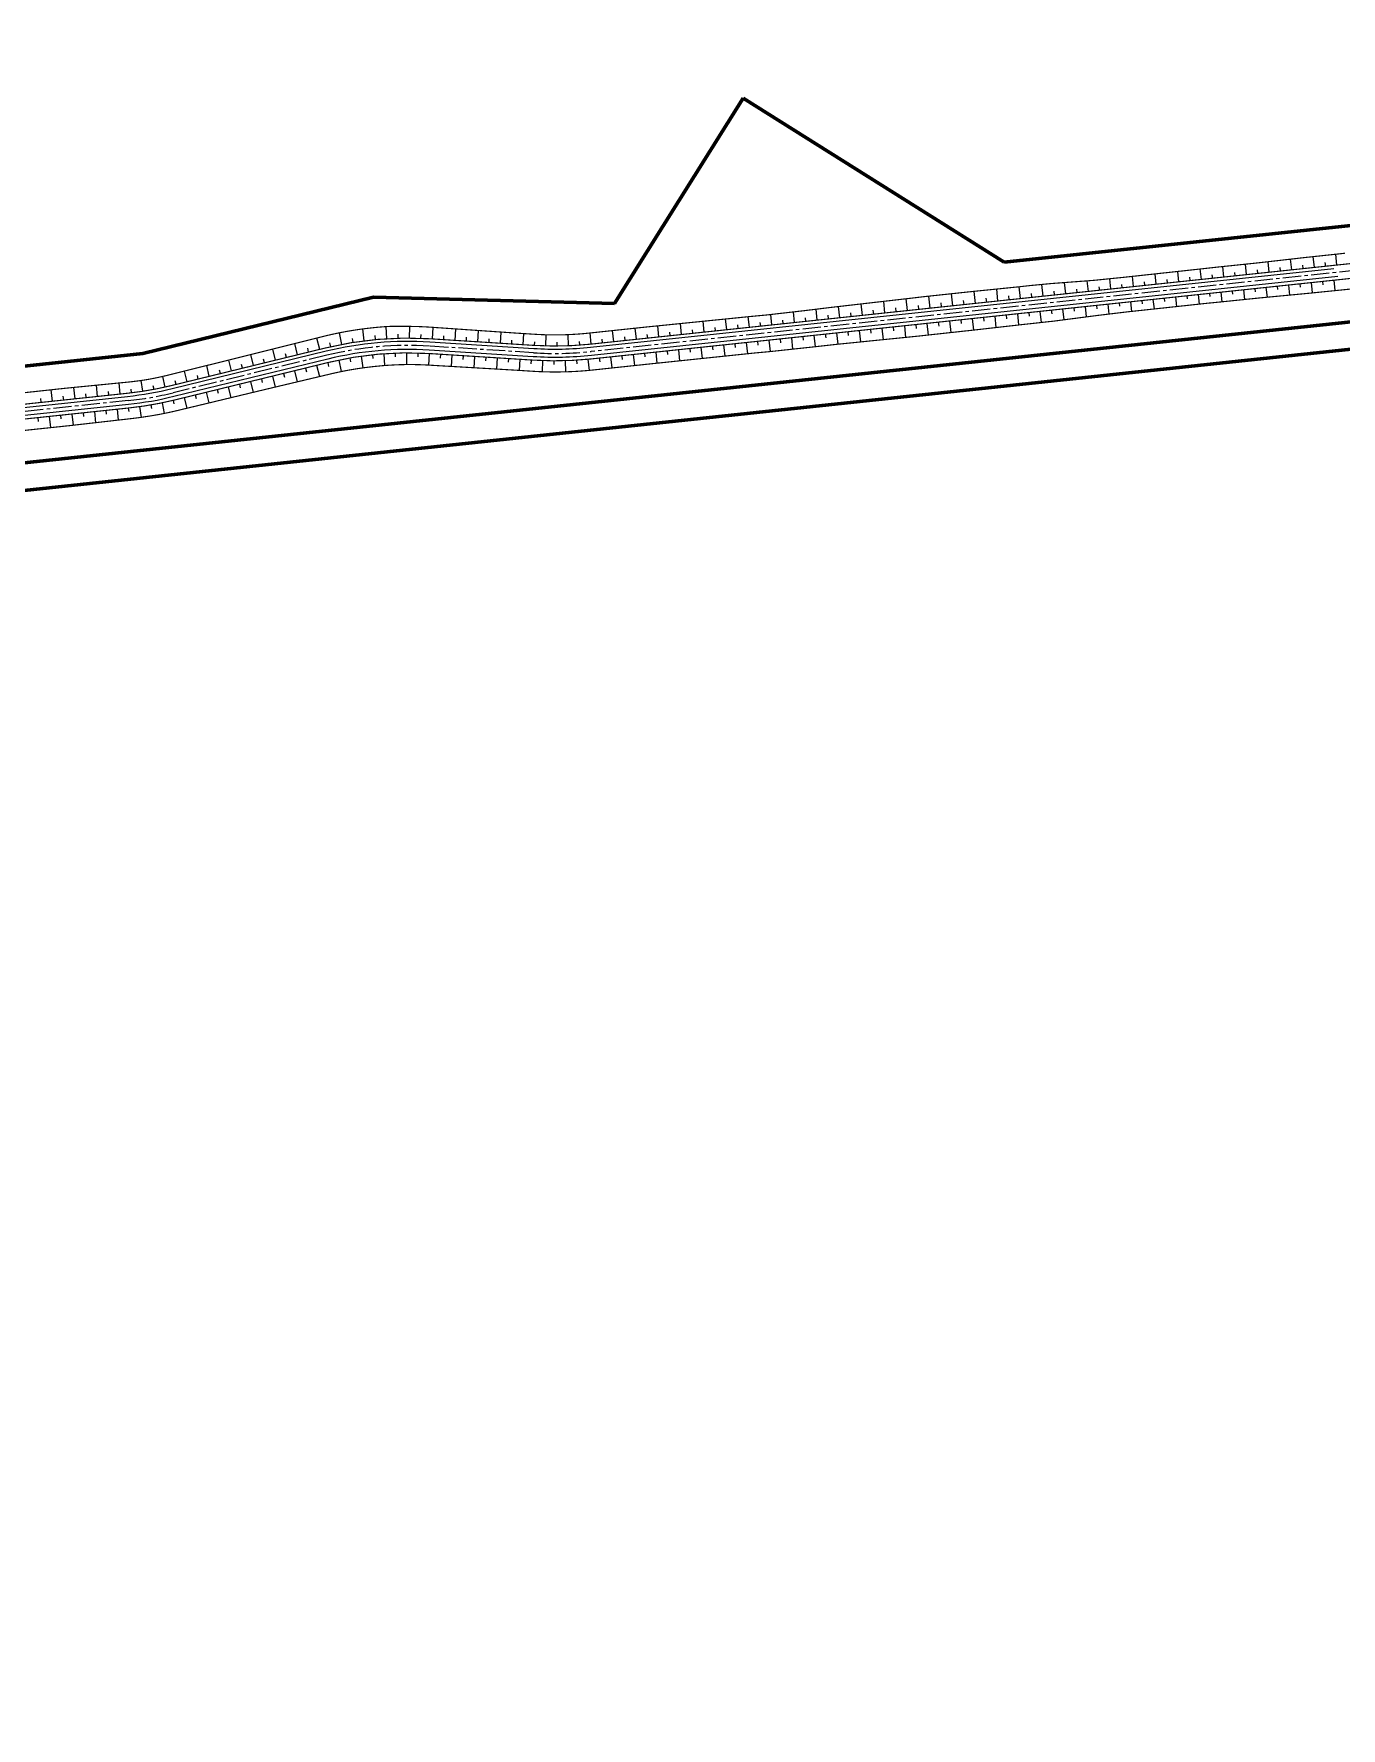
# Model space of a CAD drawing. Extents: x 5370511 to 5386565, y 1010429 to 1053793.
# Drawn here: x 5375432 to 5376008, y 1039320 to 1040065 of the extents above; entities that cross this region are included whole.
import ezdxf

# ---------------------------------------------------------------- set-up
doc = ezdxf.new("R2010")
doc.units = 0
doc.linetypes.add('осевая2', pattern=[12.5, 8, -1.5, 1.5, -1.5])
doc.layers.add('АД_ось', color=7, linetype='CONTINUOUS')
doc.layers.add('АД_откосы', color=7, linetype='CONTINUOUS')
doc.layers.add('ГИП_ТРАССА_ВЛ_6', color=1, linetype='CONTINUOUS', lineweight=25)
doc.layers.add('ГИП_ТРАССА_НЕФТЕПРОВОДА', color=6, linetype='CONTINUOUS', lineweight=25)

# ---------------------------------------------------------------- blocks, each defined once
blk = doc.blocks.new('ад_откосы')
at = {"layer": 'АД_ось', "color": 253, "linetype": 'осевая2'}
blk.add_lwpolyline([(5377900.775, 1040109.122), (5377046.444, 1040380.086, 0.103557), (5376985.281, 1040386.269), (5375889.766, 1040270.121, -0.0423124), (5375864.429, 1040269.587), (5375818.7, 1040272.496, 0.0759127), (5375773.588, 1040268.515), (5375705.831, 1040251.967, -0.0334913), (5375686.057, 1040248.519), (5375342.07, 1040212.048)], format="xyb", dxfattribs=at)
at = {"layer": 'АД_откосы', "color": 253, "const_width": 0.5}
blk.add_lwpolyline([(5377901.757, 1040112.22), (5377047.427, 1040383.184, 0.103557), (5376984.939, 1040389.501), (5375889.423, 1040273.353, -0.0423124), (5375864.635, 1040272.831), (5375818.906, 1040275.739, 0.0759127), (5375772.817, 1040271.672), (5375705.06, 1040255.124, -0.0334913), (5375685.715, 1040251.751), (5375432.202, 1040224.872)], format="xyb", dxfattribs=at)
for points in [[(5376236.531, 1040298.886), (5376205.762, 1040295.774), (5376184.207, 1040293.731), (5376166.491, 1040291.909), (5376160.904, 1040291.368), (5376125.485, 1040287.552), (5376112.685, 1040286.015), (5376093.628, 1040283.532), (5376079.564, 1040281.991), (5376058.664, 1040279.624), (5376037.628, 1040277.338), (5376034.279, 1040276.961), (5375997.115, 1040273.214), (5375988.775, 1040272.279), (5375968.939, 1040270.142), (5375961.589, 1040269.461), (5375914.688, 1040264.563), (5375890.91, 1040262.029), (5375889.518, 1040261.885), (5375888.125, 1040261.753), (5375886.731, 1040261.634), (5375883.809, 1040261.426), (5375882.548, 1040261.354), (5375881.287, 1040261.291), (5375880.025, 1040261.239), (5375878.763, 1040261.196), (5375877.5, 1040261.164), (5375876.237, 1040261.142), (5375874.889, 1040261.128), (5375873.54, 1040261.127), (5375872.192, 1040261.137), (5375870.844, 1040261.158), (5375869.496, 1040261.191), (5375868.148, 1040261.235), (5375866.801, 1040261.291), (5375865.455, 1040261.358), (5375864.109, 1040261.437), (5375856.441, 1040261.928), (5375818.183, 1040264.156), (5375817.071, 1040264.216), (5375815.958, 1040264.268), (5375814.846, 1040264.31), (5375813.733, 1040264.344), (5375812.62, 1040264.369), (5375811.507, 1040264.386), (5375810.394, 1040264.393), (5375809.28, 1040264.392), (5375808.167, 1040264.382), (5375807.054, 1040264.364), (5375804.962, 1040264.309), (5375802.129, 1040264.174), (5375800.851, 1040264.098), (5375799.572, 1040264.011), (5375798.295, 1040263.913), (5375794.972, 1040263.602), (5375794.171, 1040263.515), (5375793.372, 1040263.424), (5375791.514, 1040263.2), (5375790.158, 1040263.027), (5375788.805, 1040262.841), (5375787.453, 1040262.642), (5375785.715, 1040262.371), (5375784.583, 1040262.184), (5375783.453, 1040261.988), (5375782.324, 1040261.782), (5375781.197, 1040261.568), (5375780.071, 1040261.345), (5375778.948, 1040261.112), (5375777.826, 1040260.871), (5375776.706, 1040260.62), (5375775.589, 1040260.361), (5375746.555, 1040253.475), (5375707.675, 1040244.139), (5375706.365, 1040243.831), (5375705.053, 1040243.534), (5375703.738, 1040243.249), (5375702.421, 1040242.974), (5375701.102, 1040242.71), (5375699.78, 1040242.458), (5375698.456, 1040242.217), (5375697.13, 1040241.987), (5375695.803, 1040241.769), (5375694.474, 1040241.561), (5375692.472, 1040241.263), (5375691.238, 1040241.087), (5375690.002, 1040240.92), (5375688.766, 1040240.764), (5375687.734, 1040240.638), (5375685.73, 1040240.408), (5375660.234, 1040237.503), (5375618.758, 1040233.113)], [(5376221.58, 1040313.384), (5376204.094, 1040311.513), (5376183.066, 1040309.122), (5376164.868, 1040307.222), (5376159.289, 1040306.601), (5376123.874, 1040302.75), (5376111.048, 1040301.455), (5376091.881, 1040300.006), (5376083.071, 1040299.165), (5376077.806, 1040298.58), (5376056.878, 1040296.466), (5376035.838, 1040294.219), (5376032.493, 1040293.812), (5375995.384, 1040289.545), (5375983.682, 1040288.116), (5375967.233, 1040286.231), (5375959.884, 1040285.541), (5375912.966, 1040280.798), (5375889.188, 1040278.269), (5375887.93, 1040278.138), (5375886.671, 1040278.019), (5375885.412, 1040277.91), (5375883.979, 1040277.801), (5375882.546, 1040277.706), (5375881.111, 1040277.625), (5375879.906, 1040277.569), (5375878.7, 1040277.523), (5375877.494, 1040277.487), (5375876.287, 1040277.462), (5375875.08, 1040277.446), (5375873.873, 1040277.441), (5375872.667, 1040277.446), (5375871.46, 1040277.461), (5375870.253, 1040277.487), (5375869.046, 1040277.522), (5375867.84, 1040277.568), (5375865.123, 1040277.709), (5375857.476, 1040278.191), (5375819.243, 1040280.826), (5375818.001, 1040280.906), (5375816.757, 1040280.977), (5375815.514, 1040281.038), (5375814.27, 1040281.089), (5375813.026, 1040281.131), (5375811.781, 1040281.162), (5375810.536, 1040281.184), (5375809.292, 1040281.196), (5375808.046, 1040281.198), (5375806.801, 1040281.191), (5375804.459, 1040281.213), (5375802.229, 1040281.202), (5375801.281, 1040281.187), (5375800.45, 1040281.15), (5375799.62, 1040281.108), (5375798.098, 1040280.993), (5375796.576, 1040280.864), (5375795.057, 1040280.721), (5375792.367, 1040280.436), (5375790.301, 1040280.194), (5375789.043, 1040280.029), (5375787.786, 1040279.855), (5375786.53, 1040279.671), (5375785.276, 1040279.477), (5375784.023, 1040279.273), (5375782.772, 1040279.059), (5375781.523, 1040278.836), (5375780.276, 1040278.602), (5375779.03, 1040278.359), (5375777.787, 1040278.105), (5375776.545, 1040277.842), (5375775.306, 1040277.569), (5375774.069, 1040277.286), (5375772.834, 1040276.994), (5375771.602, 1040276.691), (5375742.656, 1040269.437), (5375703.861, 1040259.782), (5375702.712, 1040259.501), (5375701.562, 1040259.23), (5375700.408, 1040258.969), (5375699.253, 1040258.717), (5375698.095, 1040258.475), (5375696.936, 1040258.242), (5375695.775, 1040258.02), (5375694.611, 1040257.806), (5375693.458, 1040257.624), (5375692.303, 1040257.451), (5375691.147, 1040257.288), (5375690.002, 1040257.135), (5375688.857, 1040256.991), (5375687.711, 1040256.857), (5375686.877, 1040256.766), (5375685.949, 1040256.667), (5375684.027, 1040256.476), (5375658.488, 1040253.965), (5375630.365, 1040250.919)]]:
    blk.add_lwpolyline(points, dxfattribs=at)
at = {"layer": 'АД_откосы', "color": 253}
for points, format in [([(5377470.618, 1040240.045, 0.5, 0.5, 0), (5377442.022, 1040249.115, 0.5, 0.5, 0), (5377433.094, 1040254.044, 0.5, 0.5, 0), (5377045.462, 1040376.988, 0.5, 0.5, 0.103557), (5376985.624, 1040383.037, 0.5, 0.5, 0), (5376755.489, 1040358.638, 0.5, 0.5, 0), (5376745.756, 1040355.595, 0.5, 0.5, 0), (5376715.923, 1040352.432, 0.5, 0.5, 0), (5376705.768, 1040353.366, 0.5, 0.5, 0), (5375890.108, 1040266.889, 0.5, 0.5, -0.0423124), (5375864.223, 1040266.344, 0.5, 0.5, 0), (5375818.493, 1040269.253, 0.5, 0.5, 0.0759127), (5375774.359, 1040265.358, 0.5, 0.5, 0), (5375706.603, 1040248.809, 0.5, 0.5, -0.0334913), (5375686.4, 1040245.288, 0.5, 0.5, 0), (5375432.888, 1040218.408, 0, 0, 0)], "xyseb"), ([(5376216.67, 1040306.539), (5375889.581, 1040271.861, -0.0423124), (5375864.54, 1040271.334), (5375818.811, 1040274.242, 0.0759127), (5375773.173, 1040270.215), (5375705.416, 1040253.667, -0.0334913), (5375685.873, 1040250.26), (5375432.36, 1040223.381)], "xyb"), ([(5376218.299, 1040303.192), (5375889.95, 1040268.38, -0.0423124), (5375864.318, 1040267.841), (5375818.589, 1040270.749, 0.0759127), (5375774.003, 1040266.815), (5375706.247, 1040250.267, -0.0334913), (5375686.242, 1040246.779), (5375432.729, 1040219.9)], "xyb")]:
    blk.add_lwpolyline(points, format=format, dxfattribs=at)
for points in [[(5376217.994, 1040308.188), (5376217.49, 1040312.946)], [(5376148.384, 1040300.808), (5376147.901, 1040305.363)], [(5376158.329, 1040301.862), (5376157.843, 1040306.444)], [(5376168.273, 1040302.917), (5376167.784, 1040307.526)], [(5376173.245, 1040303.444), (5376173.083, 1040304.975)], [(5376178.217, 1040303.971), (5376177.73, 1040308.565)], [(5376183.189, 1040304.498), (5376183.026, 1040306.038)], [(5376188.161, 1040305.025), (5376187.671, 1040309.646)], [(5376193.133, 1040305.552), (5376192.967, 1040307.118)], [(5376198.106, 1040306.079), (5376197.607, 1040310.776)], [(5376203.078, 1040306.606), (5376202.91, 1040308.189)], [(5376208.05, 1040307.134), (5376207.546, 1040311.883)], [(5376213.022, 1040307.661), (5376212.854, 1040309.247)], [(5376068.83, 1040292.374), (5376068.274, 1040297.617)], [(5376078.774, 1040293.428), (5376078.223, 1040298.626)], [(5376088.719, 1040294.482), (5376088.17, 1040299.652)], [(5376098.663, 1040295.536), (5376098.139, 1040300.48)], [(5376103.635, 1040296.064), (5376103.471, 1040297.611)], [(5376108.607, 1040296.591), (5376108.115, 1040301.234)], [(5376113.579, 1040297.118), (5376113.419, 1040298.624)], [(5376118.551, 1040297.645), (5376118.072, 1040302.164)], [(5376123.523, 1040298.172), (5376123.364, 1040299.673)], [(5376128.496, 1040298.699), (5376128.019, 1040303.2)], [(5376133.468, 1040299.226), (5376133.308, 1040300.736)], [(5376138.44, 1040299.754), (5376137.96, 1040304.282)], [(5376143.412, 1040300.281), (5376143.251, 1040301.799)], [(5376153.356, 1040301.335), (5376153.194, 1040302.862)], [(5376163.301, 1040302.389), (5376163.138, 1040303.926)], [(5376181.785, 1040297.813), (5376181.937, 1040296.372)], [(5376186.757, 1040298.34), (5376187.215, 1040294.017)], [(5376191.728, 1040298.867), (5376191.885, 1040297.389)], [(5376196.701, 1040299.394), (5376197.171, 1040294.96)], [(5376201.673, 1040299.921), (5376201.833, 1040298.409)], [(5376206.645, 1040300.448), (5376207.126, 1040295.912)], [(5376211.617, 1040300.976), (5376211.779, 1040299.448)], [(5376216.589, 1040301.503), (5376217.075, 1040296.918)], [(5376009.165, 1040286.048), (5376008.632, 1040291.068)], [(5376019.109, 1040287.102), (5376018.567, 1040292.211)], [(5376029.053, 1040288.156), (5376028.502, 1040293.353)], [(5376034.025, 1040288.683), (5376033.838, 1040290.445)], [(5376038.997, 1040289.211), (5376038.437, 1040294.496)], [(5376043.969, 1040289.738), (5376043.782, 1040291.502)], [(5376048.941, 1040290.265), (5376048.38, 1040295.558)], [(5376053.914, 1040290.792), (5376053.727, 1040292.556)], [(5376058.886, 1040291.319), (5376058.325, 1040296.612)], [(5376063.858, 1040291.846), (5376063.672, 1040293.594)], [(5376073.802, 1040292.901), (5376073.619, 1040294.633)], [(5376083.747, 1040293.955), (5376083.564, 1040295.678)], [(5376093.691, 1040295.009), (5376093.516, 1040296.657)], [(5376112.175, 1040290.432), (5376112.329, 1040288.981)], [(5376117.146, 1040290.96), (5376117.608, 1040286.606)], [(5376122.119, 1040291.487), (5376122.269, 1040290.073)], [(5376127.091, 1040292.014), (5376127.54, 1040287.773)], [(5376132.063, 1040292.541), (5376132.212, 1040291.133)], [(5376137.035, 1040293.068), (5376137.483, 1040288.845)], [(5376142.007, 1040293.595), (5376142.156, 1040292.193)], [(5376146.979, 1040294.123), (5376147.425, 1040289.916)], [(5376151.952, 1040294.65), (5376152.1, 1040293.253)], [(5376156.924, 1040295.177), (5376157.368, 1040290.987)], [(5376161.896, 1040295.704), (5376162.046, 1040294.292)], [(5376166.868, 1040296.231), (5376167.317, 1040291.994)], [(5376171.84, 1040296.758), (5376171.991, 1040295.336)], [(5376176.812, 1040297.285), (5376177.265, 1040293.018)], [(5375939.555, 1040278.668), (5375939.049, 1040283.435)], [(5375949.499, 1040279.722), (5375948.999, 1040284.441)], [(5375959.443, 1040280.776), (5375958.948, 1040285.447)], [(5375964.415, 1040281.303), (5375964.253, 1040282.834)], [(5375969.387, 1040281.831), (5375968.9, 1040286.422)], [(5375974.359, 1040282.358), (5375974.194, 1040283.916)], [(5375979.332, 1040282.885), (5375978.836, 1040287.56)], [(5375984.304, 1040283.412), (5375984.134, 1040285.011)], [(5375989.276, 1040283.939), (5375988.767, 1040288.737)], [(5375994.248, 1040284.466), (5375994.074, 1040286.111)], [(5375999.22, 1040284.993), (5375998.697, 1040289.926)], [(5376004.192, 1040285.521), (5376004.015, 1040287.194)], [(5376014.137, 1040286.575), (5376013.956, 1040288.278)], [(5376024.081, 1040287.629), (5376023.897, 1040289.361)], [(5376042.565, 1040283.052), (5376042.745, 1040281.35)], [(5376047.537, 1040283.58), (5376048.078, 1040278.474)], [(5376052.509, 1040284.107), (5376052.688, 1040282.413)], [(5376057.481, 1040284.634), (5376058.019, 1040279.554)], [(5376062.453, 1040285.161), (5376062.63, 1040283.491)], [(5376067.425, 1040285.688), (5376067.956, 1040280.677)], [(5376072.397, 1040286.215), (5376072.572, 1040284.569)], [(5376077.37, 1040286.742), (5376077.894, 1040281.802)], [(5376082.342, 1040287.27), (5376082.515, 1040285.637)], [(5376087.314, 1040287.797), (5376087.833, 1040282.897)], [(5376092.286, 1040288.324), (5376092.455, 1040286.731)], [(5376097.258, 1040288.851), (5376097.765, 1040284.071)], [(5376102.23, 1040289.378), (5376102.391, 1040287.864)], [(5376107.203, 1040289.905), (5376107.684, 1040285.363)], [(5375770.373, 1040271.075), (5375769.151, 1040276.077)], [(5375780.128, 1040273.269), (5375779.142, 1040278.381)], [(5375785.052, 1040274.136), (5375784.776, 1040275.87)], [(5375790.002, 1040274.842), (5375789.343, 1040280.069)], [(5375794.972, 1040275.387), (5375794.807, 1040277.162)], [(5375799.957, 1040275.769), (5375799.635, 1040281.109)], [(5375804.952, 1040275.988), (5375804.905, 1040277.703)], [(5375809.952, 1040276.045), (5375809.977, 1040281.19)], [(5375814.95, 1040275.939), (5375815.014, 1040277.635)], [(5375819.943, 1040275.673), (5375820.266, 1040280.755)], [(5375824.933, 1040275.356), (5375825.04, 1040277.033)], [(5375829.923, 1040275.039), (5375830.243, 1040280.068)], [(5375834.913, 1040274.721), (5375835.018, 1040276.38)], [(5375839.902, 1040274.404), (5375840.219, 1040279.38)], [(5375844.893, 1040274.086), (5375844.997, 1040275.728)], [(5375849.882, 1040273.769), (5375850.195, 1040278.693)], [(5375859.862, 1040273.134), (5375860.173, 1040278.021)], [(5375869.865, 1040272.593), (5375870, 1040277.493)], [(5375879.862, 1040272.655), (5375879.666, 1040277.559)], [(5375889.833, 1040273.396), (5375889.315, 1040278.283)], [(5375894.805, 1040273.923), (5375894.632, 1040275.553)], [(5375899.777, 1040274.45), (5375899.259, 1040279.34)], [(5375904.75, 1040274.978), (5375904.577, 1040276.609)], [(5375909.722, 1040275.505), (5375909.203, 1040280.398)], [(5375914.694, 1040276.032), (5375914.522, 1040277.653)], [(5375919.666, 1040276.559), (5375919.15, 1040281.423)], [(5375924.638, 1040277.086), (5375924.468, 1040278.691)], [(5375929.61, 1040277.613), (5375929.1, 1040282.429)], [(5375934.583, 1040278.14), (5375934.414, 1040279.73)], [(5375944.527, 1040279.195), (5375944.36, 1040280.768)], [(5375954.471, 1040280.249), (5375954.306, 1040281.806)], [(5375967.983, 1040275.145), (5375968.517, 1040270.103)], [(5375972.955, 1040275.672), (5375973.133, 1040273.995)], [(5375977.927, 1040276.199), (5375978.46, 1040271.168)], [(5375982.899, 1040276.727), (5375983.076, 1040275.055)], [(5375987.871, 1040277.254), (5375988.403, 1040272.239)], [(5375992.843, 1040277.781), (5375993.019, 1040276.124)], [(5375997.815, 1040278.308), (5375998.342, 1040273.338)], [(5376002.788, 1040278.835), (5376002.965, 1040277.161)], [(5376007.76, 1040279.362), (5376008.292, 1040274.341)], [(5376012.732, 1040279.889), (5376012.911, 1040278.199)], [(5376017.704, 1040280.417), (5376018.242, 1040275.344)], [(5376022.676, 1040280.944), (5376022.857, 1040279.236)], [(5376027.648, 1040281.471), (5376028.191, 1040276.347)], [(5376032.621, 1040281.998), (5376032.802, 1040280.287)], [(5376037.593, 1040282.525), (5376038.137, 1040277.393)], [(5375741.23, 1040263.958), (5375740.05, 1040268.788)], [(5375750.944, 1040266.33), (5375749.751, 1040271.215)], [(5375755.801, 1040267.517), (5375755.399, 1040269.164)], [(5375760.659, 1040268.703), (5375759.451, 1040273.646)], [(5375765.516, 1040269.889), (5375765.108, 1040271.556)], [(5375775.235, 1040272.242), (5375774.851, 1040273.934)], [(5375788.603, 1040268.097), (5375789.337, 1040262.916)], [(5375793.565, 1040268.713), (5375793.75, 1040266.986)], [(5375798.545, 1040269.161), (5375798.923, 1040263.962)], [(5375803.537, 1040269.438), (5375803.603, 1040267.72)], [(5375808.536, 1040269.546), (5375808.559, 1040264.387)], [(5375813.535, 1040269.483), (5375813.485, 1040267.782)], [(5375818.529, 1040269.25), (5375818.205, 1040264.155)], [(5375823.519, 1040268.933), (5375823.412, 1040267.252)], [(5375828.509, 1040268.616), (5375828.188, 1040263.573)], [(5375833.499, 1040268.298), (5375833.393, 1040266.635)], [(5375838.489, 1040267.981), (5375838.172, 1040262.992)], [(5375843.479, 1040267.663), (5375843.374, 1040266.018)], [(5375854.872, 1040273.452), (5375854.976, 1040275.081)], [(5375864.87, 1040272.816), (5375864.97, 1040274.447)], [(5375874.864, 1040272.54), (5375874.854, 1040274.175)], [(5375884.854, 1040272.941), (5375884.733, 1040274.574)], [(5375898.373, 1040267.765), (5375898.891, 1040262.88)], [(5375903.345, 1040268.292), (5375903.518, 1040266.666)], [(5375908.317, 1040268.819), (5375908.834, 1040263.939)], [(5375913.289, 1040269.346), (5375913.462, 1040267.719)], [(5375918.261, 1040269.874), (5375918.779, 1040264.991)], [(5375923.233, 1040270.401), (5375923.407, 1040268.768)], [(5375928.206, 1040270.928), (5375928.725, 1040266.029)], [(5375933.178, 1040271.455), (5375933.352, 1040269.817)], [(5375938.15, 1040271.982), (5375938.671, 1040267.068)], [(5375943.122, 1040272.509), (5375943.296, 1040270.866)], [(5375948.094, 1040273.037), (5375948.617, 1040268.107)], [(5375953.066, 1040273.564), (5375953.241, 1040271.915)], [(5375958.039, 1040274.091), (5375958.563, 1040269.145)], [(5375963.011, 1040274.618), (5375963.189, 1040272.937)], [(5375712.086, 1040256.84), (5375710.938, 1040261.543)], [(5375721.801, 1040259.212), (5375720.642, 1040263.958)], [(5375726.658, 1040260.399), (5375726.268, 1040261.995)], [(5375731.515, 1040261.585), (5375730.346, 1040266.373)], [(5375736.373, 1040262.771), (5375735.979, 1040264.381)], [(5375746.087, 1040265.144), (5375745.689, 1040266.772)], [(5375754.456, 1040260.497), (5375754.854, 1040258.864)], [(5375759.312, 1040261.683), (5375760.509, 1040256.784)], [(5375764.17, 1040262.869), (5375764.574, 1040261.215)], [(5375769.027, 1040264.056), (5375770.239, 1040259.092)], [(5375773.884, 1040265.242), (5375774.294, 1040263.566)], [(5375778.757, 1040266.36), (5375779.83, 1040261.295)], [(5375783.666, 1040267.313), (5375783.969, 1040265.595)], [(5375848.469, 1040267.346), (5375848.155, 1040262.41)], [(5375853.458, 1040267.029), (5375853.355, 1040265.398)], [(5375858.449, 1040266.711), (5375858.138, 1040261.819)], [(5375863.438, 1040266.394), (5375863.334, 1040264.761)], [(5375868.45, 1040266.135), (5375868.275, 1040261.231)], [(5375873.449, 1040266.037), (5375873.444, 1040264.4)], [(5375878.448, 1040266.103), (5375878.592, 1040261.191)], [(5375883.443, 1040266.33), (5375883.544, 1040264.694)], [(5375888.428, 1040266.72), (5375888.892, 1040261.824)], [(5375893.401, 1040267.238), (5375893.573, 1040265.609)], [(5375652.769, 1040248.258), (5375652.236, 1040253.288)], [(5375662.713, 1040249.313), (5375662.181, 1040254.328)], [(5375672.657, 1040250.367), (5375672.134, 1040255.307)], [(5375682.602, 1040251.421), (5375682.086, 1040256.285)], [(5375687.587, 1040251.962), (5375687.398, 1040253.551)], [(5375692.542, 1040252.637), (5375691.812, 1040257.381)], [(5375697.469, 1040253.481), (5375697.173, 1040255.053)], [(5375702.366, 1040254.492), (5375701.315, 1040259.174)], [(5375707.229, 1040255.653), (5375706.846, 1040257.221)], [(5375716.943, 1040258.026), (5375716.557, 1040259.608)], [(5375725.312, 1040253.379), (5375725.699, 1040251.797)], [(5375730.169, 1040254.565), (5375731.329, 1040249.819)], [(5375735.026, 1040255.752), (5375735.416, 1040254.157)], [(5375739.884, 1040256.938), (5375741.052, 1040252.154)], [(5375744.741, 1040258.124), (5375745.135, 1040256.513)], [(5375749.598, 1040259.311), (5375750.779, 1040254.477)], [(5375647.797, 1040247.731), (5375647.619, 1040249.408)], [(5375657.741, 1040248.785), (5375657.564, 1040250.457)], [(5375667.686, 1040249.84), (5375667.511, 1040251.486)], [(5375677.629, 1040250.894), (5375677.458, 1040252.515)], [(5375691.147, 1040245.866), (5375691.794, 1040241.165)], [(5375696.088, 1040246.629), (5375696.356, 1040245.062)], [(5375701.002, 1040247.552), (5375701.959, 1040242.88)], [(5375705.883, 1040248.635), (5375706.255, 1040247.077)], [(5375710.74, 1040249.82), (5375711.881, 1040245.149)], [(5375715.598, 1040251.006), (5375715.981, 1040249.437)], [(5375720.455, 1040252.193), (5375721.605, 1040247.484)], [(5375646.391, 1040241.045), (5375646.566, 1040239.395)], [(5375651.363, 1040241.573), (5375651.888, 1040236.62)], [(5375656.335, 1040242.1), (5375656.51, 1040240.453)], [(5375661.307, 1040242.627), (5375661.831, 1040237.685)], [(5375666.279, 1040243.154), (5375666.451, 1040241.533)], [(5375671.251, 1040243.681), (5375671.767, 1040238.817)], [(5375676.224, 1040244.209), (5375676.393, 1040242.613)], [(5375681.196, 1040244.736), (5375681.703, 1040239.949)], [(5375686.168, 1040245.263), (5375686.334, 1040243.69)]]:
    blk.add_lwpolyline(points, dxfattribs=at)

msp = doc.modelspace()

# ---------------------------------------------------------------- block references
at = {"layer": 'АД_откосы', "color": 253}
msp.add_blockref('ад_откосы', (-212.264, -344.806), dxfattribs=at)

# ---------------------------------------------------------------- next in the draw order: linework, layer by layer
at = {"layer": 'ГИП_ТРАССА_ВЛ_6', "color": 253, "lineweight": 60}
for points in [[(5380745.989, 1037699.902), (5380781.157, 1037788.635), (5380781.157, 1037788.635), (5379970.697, 1039213.124), (5379584.343, 1039264.096), (5379188.629, 1039357.285), (5378637.883, 1039504.443), (5377713.253, 1039733.389), (5376801.988, 1040022.409), (5375186.718, 1039850.639), (5375180.323, 1039910.777)], [(5380734.834, 1037704.324), (5380767.88, 1037787.704), (5379963.216, 1039202.007), (5379582.177, 1039252.278), (5379185.704, 1039345.646), (5378634.892, 1039492.821), (5377709.993, 1039721.834), (5376800.757, 1040010.211), (5375176.054, 1039837.437), (5375168.39, 1039909.508)]]:
    msp.add_lwpolyline(points, dxfattribs=at)
at = {"layer": 'ГИП_ТРАССА_НЕФТЕПРОВОДА', "color": 253, "lineweight": 60, "flags": 128}
msp.add_lwpolyline([(5380863.289, 1037676.789), (5380870.486, 1037716.307), (5379997.536, 1039250.881), (5379685.66, 1039322.951), (5379399.514, 1039350.163), (5378648.352, 1039545.117), (5378076.279, 1039686.767), (5377988.416, 1039724.618), (5377914.574, 1039726.807), (5376806.304, 1040065.101), (5375859.358, 1039964.662), (5375744.393, 1040036.744), (5375687.788, 1039946.464), (5375581.803, 1039949.293), (5375480.362, 1039924.463), (5375139.214, 1039888.29)], dxfattribs=at)

doc.saveas('drawing.dxf')
